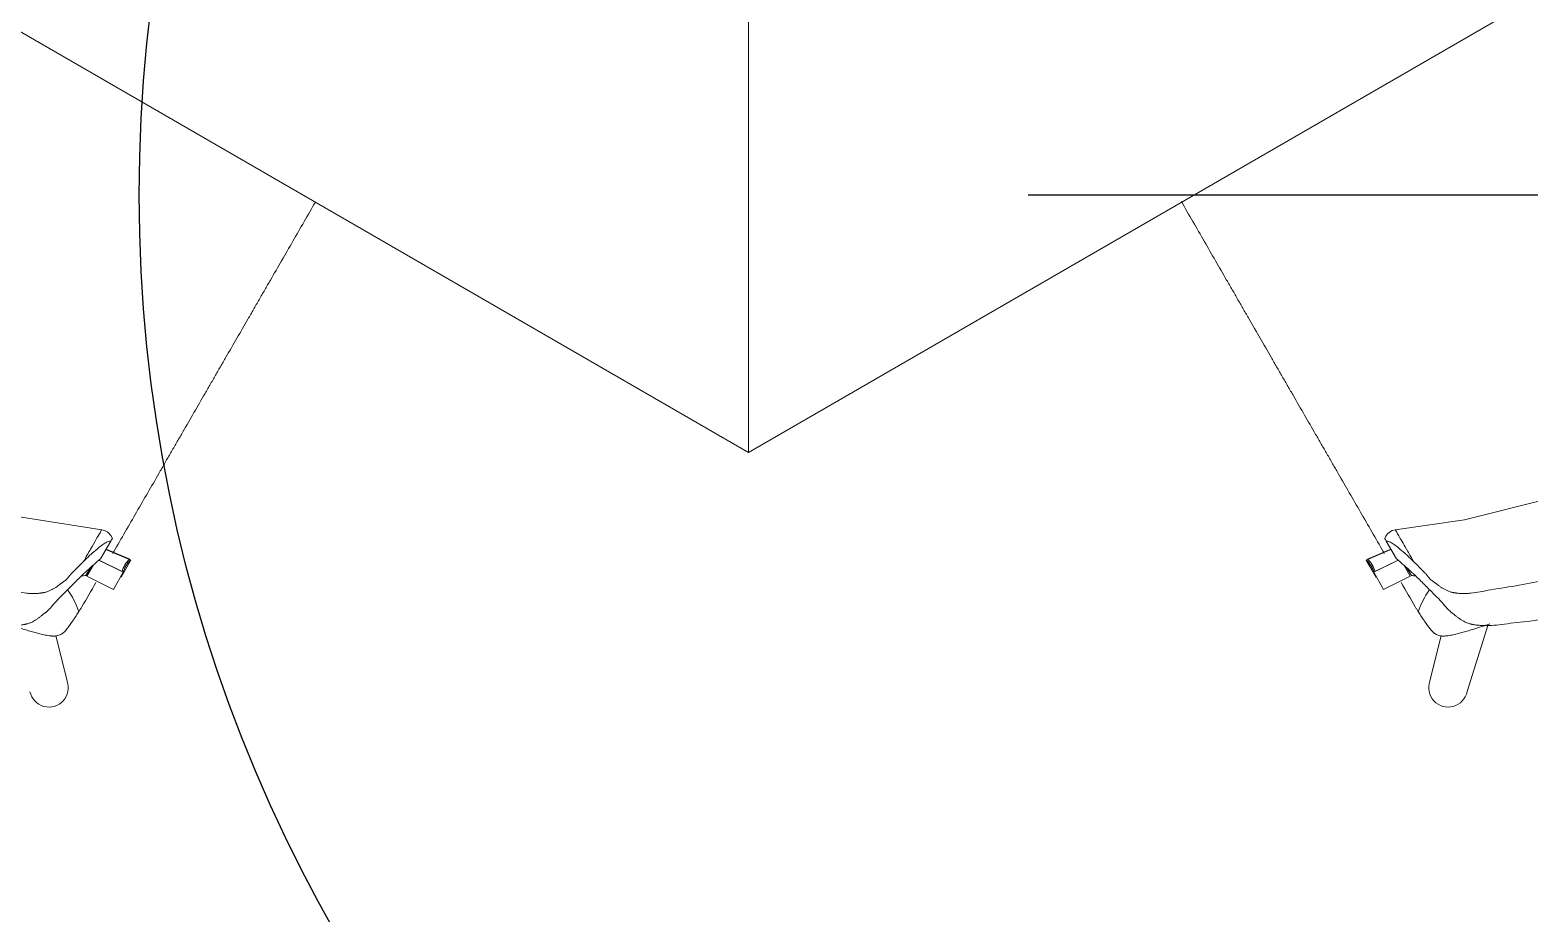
# Model space of a CAD drawing. Header units: millimetres. Extents: x 155920 to 295199, y -4084 to 97293.
# Drawn here: x 170795 to 171807, y 22324 to 22920 of the extents above; entities that cross this region are included whole.
import ezdxf

# ---------------------------------------------------------------- set-up
doc = ezdxf.new("R2010")
doc.units = ezdxf.units.MM
doc.header["$MEASUREMENT"] = 0
doc.layers.add('I-FURN', color=8, linetype='CONTINUOUS', lineweight=9)
doc.layers.add('Social Distancing', color=7, linetype='CONTINUOUS')

msp = doc.modelspace()

# ---------------------------------------------------------------- linework, layer by layer
at = {"layer": 'I-FURN'}
for p, q in [((171280.3, 22635.5), (171280.3, 23440.2)), ((171280.3, 23440.2), (171280.3, 22635.5)), ((170284.3, 23210.5), (171280.3, 22635.5)), ((171280.3, 22635.5), (172276.2, 23210.6)), ((171821.2, 22604.3), (171763.8, 22590.1)), ((170843.8, 22583.3), (170785.4, 22592.5)), ((171763.8, 22590.1), (171717, 22583.3)), ((170843.8, 22583.3), (170845.6, 22582.9)), ((170845.6, 22582.9), (170847.3, 22582)), ((170847.3, 22582), (170848.5, 22581.1)), ((170848.5, 22581.1), (170849.9, 22579.4)), ((170849.9, 22579.4), (170850.9, 22577.4)), ((171709.9, 22577.4), (171710.7, 22579.1)), ((171710.7, 22579.1), (171711.8, 22580.6)), ((171711.8, 22580.6), (171713, 22581.6)), ((171713, 22581.6), (171714.9, 22582.8)), ((171714.9, 22582.8), (171717, 22583.3)), ((170843, 22563.8), (170849.8, 22575.6)), ((170863.4, 22562.9), (170846.6, 22570.1)), ((170862.6, 22563.4), (170846.7, 22570.2)), ((171714.1, 22570.1), (171697.3, 22562.9)), ((171714.1, 22570.2), (171698.2, 22563.4)), ((171710.9, 22575.6), (171717.8, 22563.8)), ((170833.7, 22551.9), (170838.1, 22559.6)), ((170841.8, 22562.8), (170858.3, 22554.7)), ((170841.9, 22562.8), (170857.5, 22555.2)), ((170856.8, 22551.4), (170863.4, 22562.9)), ((171697.3, 22562.9), (171704, 22551.4)), ((171702.5, 22554.7), (171719, 22562.8)), ((171703.3, 22555.2), (171718.9, 22562.8)), ((171722.7, 22559.6), (171727.1, 22551.9)), ((170832.9, 22552.4), (170835.9, 22557.5)), ((170851.6, 22543.1), (170833.7, 22551.9)), ((170858.3, 22554.7), (170851.6, 22543.1)), ((171709.1, 22543.1), (171702.5, 22554.7)), ((171727.1, 22551.9), (171709.1, 22543.1)), ((171724.9, 22557.5), (171727.9, 22552.4)), ((171765.5, 22474.1), (171779.8, 22519.5)), ((170820.4, 22481.2), (170812.7, 22512)), ((171748.1, 22512), (171740.4, 22481.2))]:
    msp.add_line(p, q, dxfattribs=at)
for centre, start, end in [((170808.1, 22476.8), 191.9896, 19.6059), ((171752.7, 22476.8), 160.3941, 348.0104)]:
    msp.add_arc(centre, 13.1, start, end, dxfattribs=at)
for centre, major_axis, start_param, end_param in [((170874.2, 22550.5), (15.1, -8.7), 2.819103, 3.398599), ((170875, 22550), (15.1, -8.7), 2.819103, 3.398599), ((171685.8, 22550), (-15.1, -8.7), 2.884586, 3.464082), ((171686.6, 22550.5), (-15.1, -8.7), 2.884586, 3.464082)]:
    msp.add_ellipse(centre, major_axis=major_axis, ratio=0.978487, start_param=start_param, end_param=end_param, dxfattribs=at)
for points, knots in [([(170988.1, 22804.6), (170988.1, 22804.5), (170985.5, 22800.1), (170980.4, 22791.2), (170972.7, 22777.9), (170965.2, 22764.8), (170958.9, 22753.9), (170953.8, 22745.2), (170950, 22738.5), (170946.2, 22731.9), (170941.2, 22723.3), (170935, 22712.5), (170928.8, 22701.9), (170923.8, 22693.2), (170920.1, 22686.7), (170916.3, 22680.1), (170911.3, 22671.5), (170905.1, 22660.7), (170898.8, 22649.9), (170893.8, 22641.1), (170889.9, 22634.5), (170886.1, 22627.9), (170881.1, 22619.1), (170874.8, 22608.3), (170867.3, 22595.3), (170859.6, 22581.9), (170854.2, 22572.6), (170851.4, 22567.8), (170851.2, 22567.4)], [-0.7507659, -0.7507659, -0.7507659, -0.7507659, -0.75, -0.7142857, -0.6785714, -0.6428571, -0.6071429, -0.5892857, -0.5714286, -0.5535714, -0.5357143, -0.5, -0.4642857, -0.4464286, -0.4285714, -0.4107143, -0.3928571, -0.3571429, -0.3214286, -0.3035714, -0.2857143, -0.2678571, -0.25, -0.2142857, -0.1785714, -0.1428571, -0.1071429, -0.103964, -0.103964, -0.103964, -0.103964]), ([(171709.6, 22567.4), (171709.4, 22567.8), (171706.6, 22572.6), (171701.2, 22581.9), (171693.5, 22595.3), (171686, 22608.3), (171679.7, 22619.1), (171674.7, 22627.9), (171670.9, 22634.5), (171667, 22641.1), (171662, 22649.9), (171655.7, 22660.7), (171649.5, 22671.5), (171644.5, 22680.1), (171640.7, 22686.7), (171636.9, 22693.2), (171632, 22701.9), (171625.8, 22712.5), (171619.6, 22723.3), (171614.6, 22731.9), (171610.8, 22738.5), (171607, 22745.2), (171601.9, 22753.9), (171595.6, 22764.8), (171588.1, 22777.9), (171580.4, 22791.2), (171575.2, 22800.1), (171572.7, 22804.6), (171572.6, 22804.7)], [-0.896036, -0.896036, -0.896036, -0.896036, -0.8928571, -0.8571429, -0.8214286, -0.7857143, -0.75, -0.7321429, -0.7142857, -0.6964286, -0.6785714, -0.6428571, -0.6071429, -0.5892857, -0.5714286, -0.5535714, -0.5357143, -0.5, -0.4642857, -0.4464286, -0.4285714, -0.4107143, -0.3928571, -0.3571429, -0.3214286, -0.2857143, -0.25, -0.2489174, -0.2489174, -0.2489174, -0.2489174]), ([(171781.6, 22542.9), (171794.4, 22544.7), (171819.7, 22549.1), (171869.7, 22561.8), (171930, 22584.6), (171997.1, 22623.4), (172047.1, 22664.2), (172083.1, 22701.2), (172099.6, 22720.9), (172107.5, 22731.1)], [-1, -1, -1, -1, -0.9, -0.8, -0.6, -0.4, -0.2, -0.1, 0, 0, 0, 0]), ([(172120.5, 22708.5), (172110.3, 22694), (172088.5, 22666.1), (172047.1, 22624), (171995.4, 22584.4), (171932.4, 22551.6), (171876.1, 22533.6), (171829.8, 22524.3), (171806.4, 22521.4), (171794.7, 22520.3)], [-1, -1, -1, -1, -0.863636, -0.727273, -0.545455, -0.363636, -0.181818, -0.090909, 0, 0, 0, 0]), ([(170843.8, 22583.3), (170843.8, 22583.3), (170843.7, 22583.2), (170843.4, 22582.8), (170843, 22582), (170842, 22580.3), (170840, 22576.9), (170836.4, 22570.6), (170833.2, 22565), (170831.3, 22561.7)], [0.3374293, 0.3374293, 0.3374293, 0.3374293, 0.3888889, 0.4444444, 0.5138889, 0.5833333, 0.7222222, 0.8611111, 1, 1, 1, 1]), ([(171729.5, 22561.7), (171728, 22564.3), (171725.3, 22569), (171722.1, 22574.5), (171719.7, 22578.6), (171718.4, 22580.9), (171717.7, 22582.2), (171717.3, 22582.8), (171717.1, 22583.2), (171717, 22583.3), (171717, 22583.3)], [0, 0, 0, 0, 0.1111111, 0.2222222, 0.3333333, 0.4444444, 0.5, 0.5555556, 0.6111111, 0.6625707, 0.6625707, 0.6625707, 0.6625707]), ([(170837.3, 22558.9), (170835.8, 22557.6), (170833.3, 22555.3), (170829.5, 22551.7), (170826.5, 22548.7), (170823.4, 22545.6), (170820.1, 22542.3), (170817.2, 22539.3), (170814.7, 22536.9), (170813.2, 22535.3), (170812, 22534), (170810.9, 22532.7), (170809.8, 22531.4), (170808.6, 22530), (170807.6, 22529), (170806.7, 22528.2), (170806, 22527.6), (170805.6, 22527.3), (170805.3, 22527.1), (170804.9, 22526.8), (170804.5, 22526.5), (170803.7, 22525.9), (170802.6, 22525), (170801.2, 22523.9), (170799.7, 22522.8), (170798.1, 22521.8), (170796.2, 22520.8), (170794.5, 22520.2), (170793.2, 22519.8), (170792.4, 22519.6), (170791.8, 22519.5), (170791.2, 22519.4), (170790.3, 22519.2), (170788.8, 22519), (170786.5, 22518.8), (170783.6, 22518.7), (170779.4, 22518.7), (170773.8, 22519.1), (170768.8, 22519.8), (170766.1, 22520.3)], [0, 0, 0, 0, 0.142857, 0.214286, 0.285714, 0.357143, 0.428571, 0.5, 0.535714, 0.571429, 0.589286, 0.607143, 0.642857, 0.660714, 0.678571, 0.696429, 0.705357, 0.709821, 0.714286, 0.71875, 0.723214, 0.732143, 0.75, 0.767857, 0.785714, 0.803571, 0.821429, 0.839286, 0.848214, 0.852679, 0.857143, 0.861607, 0.866071, 0.875, 0.892857, 0.910714, 0.928571, 0.964286, 1, 1, 1, 1]), ([(170779.2, 22542.9), (170781.7, 22542.3), (170786.4, 22541.3), (170791.9, 22540.6), (170795.9, 22540.3), (170798.7, 22540.3), (170801, 22540.4), (170802.4, 22540.6), (170803.3, 22540.7), (170803.9, 22540.8), (170804.5, 22540.9), (170805.3, 22541.1), (170806.6, 22541.4), (170808.3, 22542), (170810.2, 22542.9), (170811.9, 22543.9), (170813.4, 22544.9), (170814.9, 22546), (170816, 22546.8), (170816.7, 22547.4), (170817.2, 22547.7), (170817.5, 22547.9), (170817.8, 22548.1), (170818.2, 22548.4), (170818.9, 22548.9), (170819.7, 22549.6), (170820.5, 22550.5), (170821.5, 22551.6), (170822.5, 22552.8), (170823.4, 22553.9), (170824.3, 22554.8), (170825.2, 22555.7), (170826.3, 22556.8), (170828.4, 22558.9), (170830.1, 22560.6), (170831.3, 22561.7)], [0, 0, 0, 0, 0.0625, 0.125, 0.15625, 0.1875, 0.21875, 0.234375, 0.242188, 0.25, 0.257812, 0.265625, 0.28125, 0.3125, 0.34375, 0.375, 0.40625, 0.4375, 0.46875, 0.484375, 0.492188, 0.5, 0.507812, 0.515625, 0.53125, 0.5625, 0.59375, 0.625, 0.6875, 0.71875, 0.75, 0.78125, 0.8125, 0.875, 1, 1, 1, 1]), ([(171794.7, 22520.3), (171792, 22519.8), (171787, 22519.1), (171781.4, 22518.7), (171777.2, 22518.7), (171774.3, 22518.8), (171772, 22519), (171770.4, 22519.2), (171769.6, 22519.4), (171769, 22519.5), (171768.4, 22519.6), (171767.6, 22519.8), (171766.3, 22520.2), (171764.6, 22520.8), (171762.7, 22521.8), (171761.1, 22522.8), (171759.6, 22523.9), (171758.2, 22525), (171757, 22525.9), (171756.3, 22526.5), (171755.8, 22526.8), (171755.5, 22527.1), (171755.2, 22527.3), (171754.8, 22527.6), (171754.1, 22528.2), (171753.2, 22529), (171752.2, 22530), (171751, 22531.4), (171749.9, 22532.7), (171748.8, 22534), (171747.9, 22535), (171747, 22535.9), (171745.8, 22537.2), (171743.6, 22539.3), (171740.7, 22542.3), (171737.4, 22545.6), (171734.3, 22548.7), (171731.3, 22551.7), (171728.4, 22554.4), (171725.8, 22556.8), (171724.2, 22558.2), (171723.4, 22558.9)], [0, 0, 0, 0, 0.035714, 0.071429, 0.089286, 0.107143, 0.125, 0.133929, 0.138393, 0.142857, 0.147321, 0.151786, 0.160714, 0.178571, 0.196429, 0.214286, 0.232143, 0.25, 0.267857, 0.276786, 0.28125, 0.285714, 0.290179, 0.294643, 0.303571, 0.321429, 0.339286, 0.357143, 0.392857, 0.410714, 0.428571, 0.446429, 0.464286, 0.5, 0.571429, 0.642857, 0.714286, 0.785714, 0.857143, 0.928571, 1, 1, 1, 1]), ([(171729.5, 22561.7), (171730.7, 22560.6), (171732.4, 22558.9), (171734.5, 22556.8), (171735.6, 22555.7), (171736.5, 22554.8), (171737.3, 22553.9), (171738.3, 22552.8), (171739.2, 22551.6), (171740.2, 22550.5), (171741.1, 22549.6), (171741.9, 22548.9), (171742.6, 22548.4), (171743, 22548.1), (171743.3, 22547.9), (171743.6, 22547.7), (171744, 22547.4), (171744.8, 22546.8), (171745.9, 22546), (171747.4, 22544.9), (171748.9, 22543.9), (171750.6, 22542.9), (171752.5, 22542), (171754.2, 22541.4), (171755.5, 22541.1), (171756.3, 22540.9), (171756.9, 22540.8), (171757.5, 22540.7), (171758.3, 22540.6), (171759.8, 22540.4), (171762.1, 22540.3), (171764.9, 22540.3), (171768.9, 22540.6), (171774.3, 22541.3), (171779.1, 22542.3), (171781.6, 22542.9)], [0, 0, 0, 0, 0.125, 0.1875, 0.21875, 0.25, 0.28125, 0.3125, 0.375, 0.40625, 0.4375, 0.46875, 0.484375, 0.492188, 0.5, 0.507812, 0.515625, 0.53125, 0.5625, 0.59375, 0.625, 0.65625, 0.6875, 0.71875, 0.734375, 0.742188, 0.75, 0.757812, 0.765625, 0.78125, 0.8125, 0.84375, 0.875, 0.9375, 1, 1, 1, 1]), ([(170830.1, 22552.2), (170830.6, 22552.2), (170831.6, 22552.3), (170832.5, 22552.4), (170832.9, 22552.4)], [-0.5281276, -0.5281276, -0.5281276, -0.5281276, -0.3333333, -0.1189454, -0.1189454, -0.1189454, -0.1189454]), ([(171727.8, 22552.4), (171728.3, 22552.4), (171729.2, 22552.3), (171730.2, 22552.2), (171730.6, 22552.2)], [-0.8810546, -0.8810546, -0.8810546, -0.8810546, -0.6666667, -0.4718724, -0.4718724, -0.4718724, -0.4718724]), ([(170828.3, 22528.1), (170827.4, 22530.4), (170825.6, 22534.8), (170822.9, 22539.6), (170821.1, 22542.1), (170820.6, 22542.9)], [0, 0, 0, 0, 0.02777778, 0.05555556, 0.06696683, 0.06696683, 0.06696683, 0.06696683]), ([(171740.2, 22542.9), (171739.6, 22542.1), (171737.9, 22539.6), (171735.2, 22534.8), (171733.4, 22530.4), (171732.5, 22528.1)], [0.93303317, 0.93303317, 0.93303317, 0.93303317, 0.94444444, 0.97222222, 1, 1, 1, 1]), ([(170828.3, 22528.1), (170827.7, 22527.2), (170826.8, 22525.8), (170825.7, 22524.2), (170825.1, 22523.2), (170824.6, 22522.6), (170824.2, 22521.9), (170823.6, 22521.1), (170822.9, 22520.1), (170822.2, 22519), (170821.7, 22518.3), (170821.4, 22517.9), (170821.1, 22517.6), (170820.9, 22517.3), (170820.6, 22516.9), (170820, 22516.2), (170819.2, 22515.2), (170818.3, 22514.2), (170817.3, 22513.4), (170816.1, 22512.6), (170814.7, 22512.1), (170813.5, 22511.8), (170812.4, 22511.6), (170811.6, 22511.6), (170810.8, 22511.6), (170809.7, 22511.7), (170808.2, 22511.8), (170806.5, 22512.1), (170804.6, 22512.5), (170802.9, 22512.9), (170801.2, 22513.3), (170799.7, 22513.7), (170798, 22514.1), (170796.2, 22514.7), (170793.8, 22515.4), (170789.4, 22516.7), (170785.8, 22517.9), (170783.5, 22518.6)], [0, 0, 0, 0, 0.0625, 0.09375, 0.109375, 0.125, 0.140625, 0.15625, 0.1875, 0.21875, 0.234375, 0.242188, 0.25, 0.257812, 0.265625, 0.28125, 0.3125, 0.34375, 0.375, 0.40625, 0.4375, 0.46875, 0.484375, 0.5, 0.515625, 0.53125, 0.5625, 0.59375, 0.625, 0.65625, 0.6875, 0.71875, 0.75, 0.78125, 0.8125, 0.875, 1, 1, 1, 1]), ([(171777.3, 22518.6), (171775, 22517.9), (171771.4, 22516.7), (171767, 22515.4), (171764.6, 22514.7), (171762.8, 22514.1), (171761.1, 22513.7), (171759.5, 22513.3), (171757.9, 22512.9), (171756.2, 22512.5), (171754.3, 22512.1), (171752.5, 22511.8), (171751.1, 22511.7), (171750, 22511.6), (171749.2, 22511.6), (171748.4, 22511.6), (171747.3, 22511.8), (171746, 22512.1), (171744.7, 22512.6), (171743.5, 22513.4), (171742.5, 22514.2), (171741.6, 22515.2), (171740.8, 22516.2), (171740.2, 22516.9), (171739.9, 22517.3), (171739.7, 22517.6), (171739.4, 22517.9), (171739.1, 22518.3), (171738.6, 22519), (171737.9, 22520.1), (171737.2, 22521.1), (171736.6, 22521.9), (171736.2, 22522.6), (171735.7, 22523.2), (171735.1, 22524.2), (171734, 22525.8), (171733.1, 22527.2), (171732.5, 22528.1)], [0, 0, 0, 0, 0.125, 0.1875, 0.21875, 0.25, 0.28125, 0.3125, 0.34375, 0.375, 0.40625, 0.4375, 0.46875, 0.484375, 0.5, 0.515625, 0.53125, 0.5625, 0.59375, 0.625, 0.65625, 0.6875, 0.71875, 0.734375, 0.742188, 0.75, 0.757812, 0.765625, 0.78125, 0.8125, 0.84375, 0.859375, 0.875, 0.890625, 0.90625, 0.9375, 1, 1, 1, 1])]:
    msp.add_open_spline(points, degree=3, knots=knots, dxfattribs=at)
for points in [[(170831.3, 22561.7), (170832.8, 22563.2), (170835.6, 22566), (170839.5, 22569.4), (170843, 22572.3), (170845.9, 22574.4), (170848.2, 22575.5), (170849.4, 22575.7), (170849.8, 22575.6)], [(170849.8, 22575.6), (170850.1, 22576.1), (170850.5, 22576.8), (170850.9, 22577.4), (170850.9, 22577.5), (170850.7, 22577.1), (170850.5, 22576.8)], [(171710.3, 22576.8), (171710.1, 22577.1), (171709.9, 22577.5), (171709.9, 22577.4), (171710.3, 22576.8), (171710.7, 22576.1), (171710.9, 22575.6)], [(171710.9, 22575.6), (171711.4, 22575.7), (171712.6, 22575.5), (171714.9, 22574.4), (171717.8, 22572.3), (171721.2, 22569.4), (171725.2, 22566), (171728, 22563.2), (171729.5, 22561.7)], [(170843, 22563.8), (170842.1, 22563.1), (170840.3, 22561.5), (170838.4, 22559.8), (170837.3, 22558.9)], [(171723.4, 22558.9), (171722.4, 22559.8), (171720.5, 22561.5), (171718.6, 22563.1), (171717.8, 22563.8)], [(170839.8, 22547.7), (170836.6, 22542.1), (170833.4, 22536.6), (170830.4, 22531.3)], [(171730.4, 22531.3), (171727.4, 22536.6), (171724.2, 22542.1), (171721, 22547.7)], [(170830.4, 22531.3), (170830, 22530.8), (170829.3, 22529.7), (170828.6, 22528.6), (170828.3, 22528.1)], [(171732.5, 22528.1), (171732.2, 22528.6), (171731.5, 22529.7), (171730.8, 22530.8), (171730.4, 22531.3)], [(171780.8, 22519.8), (171779.6, 22519.4), (171778.4, 22519), (171777.3, 22518.6)], [(171777.3, 22518.6), (171778.5, 22519), (171779.6, 22519.4), (171780.8, 22519.8)]]:
    msp.add_open_spline(points, degree=3, dxfattribs=at)
at = {"layer": 'Social Distancing'}
msp.add_line((171469.1, 22809.2), (172269.1, 22809.2), dxfattribs=at)
msp.add_line((171469.1, 22809.2), (172269.1, 22809.2), dxfattribs=at)
msp.add_circle((171869.1, 22809.2), 1000, dxfattribs=at)
msp.add_circle((171869.1, 22809.2), 1000, dxfattribs=at)

doc.saveas('drawing.dxf')
